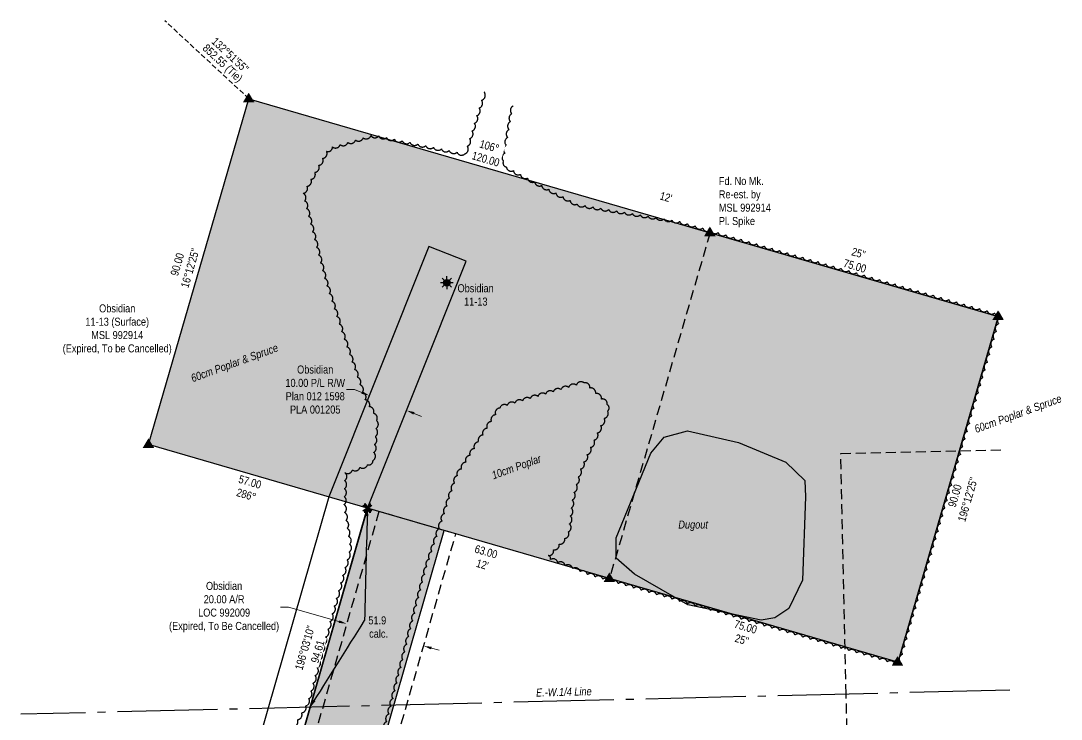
# Model space of a CAD drawing. Extents: x 609374 to 614901, y 5898079 to 5902642.
# Drawn here: x 612647 to 613947, y 5899016 to 5899888 of the extents above; entities that cross this region are included whole.
import ezdxf
from ezdxf.enums import TextEntityAlignment as Align

# ---------------------------------------------------------------- set-up
doc = ezdxf.new("R2010")
doc.units = 0
doc.header["$LTSCALE"] = 5
doc.header["$PDSIZE"] = 0.5
for name, pattern in [('0', [1, 1, 0]), ('foc-ACCESSROAD', [3.75, 2.5, -1.25]), ('foc-QUARTERLINE', [33, 25, -3, 2, -3]), ('foc-TIELINE', [1.875, 1.25, -0.625])]:
    doc.linetypes.add(name, pattern=pattern)
doc.layers.get('Defpoints').update_dxf_attribs({"color": 9})
for name, color, linetype in [('AS-ROADS', 254, 'Continuous'), ('C-AR', 13, 'foc-ACCESSROAD'), ('C-RW', 13, 'Continuous'), ('C-WS', 13, 'foc-ACCESSROAD'), ('C-WS-S', 8, 'Continuous'), ('L-BD', 7, 'Continuous'), ('L-MON', 1, 'Continuous'), ('L-SECQ', 8, 'foc-QUARTERLINE'), ('L-TIE', 7, 'foc-TIELINE'), ('L-TIE-T', 7, 'Continuous'), ('P-PROPOSED', 10, 'Continuous'), ('P-PROPOSED-H', 21, 'Continuous'), ('P-TXT', 4, 'Continuous'), ('T-BUSH', 110, '0'), ('T-BUSH-T', 110, 'Continuous'), ('T-WATER', 160, 'Continuous'), ('T-WATER-H', 133, 'Continuous'), ('T-WATER-T', 170, 'Continuous')]:
    doc.layers.add(name, color=color, linetype=linetype)
doc.layers.add('C-WS-T', color=13, linetype='Continuous', lineweight=9)
doc.styles.add('80CG', font='ARIALN.TTF', dxfattribs={"height": 10})
doc.styles.add('80L', font='ARIALN.TTF', dxfattribs={"height": 10})
doc.styles.add('80LS', font='ARIALNI.TTF', dxfattribs={"height": 10})
doc.dimstyles.new('Compass 5 000', dxfattribs={"dimscale": 5, "dimtxt": 9, "dimasz": 2, "dimexe": 0.2, "dimexo": 0.0625, "dimgap": 0.5, "dimtad": 0, "dimtih": 1, "dimtoh": 1, "dimzin": 0, "dimdsep": 46, "dimtxsty": '80CG', "dimcen": 0.1, "dimse1": 1, "dimse2": 1, "dimclrd": 256, "dimclrt": 256, "dimaunit": 1, "dimadec": 4, "dimazin": 0, "dimtfac": 0.06, "dimtofl": 0, "dimtmove": 0, "dimatfit": 1, "dimfxl": 0.2, "dimtolj": 1, "dimtzin": 0, "dimlwd": -1, "dimarcsym": 0})

# ---------------------------------------------------------------- blocks, each defined once
blk = doc.blocks.new('STRIA')
blk.add_hatch(color=255).paths.add_polyline_path([(-0.04, 1.52), (-1.47, -0.87), (1.39, -0.87)])
blk = doc.blocks.new('STRIAA')
blk.add_blockref('STRIA', (0, 0))
blk = doc.blocks.new('STRIB')
at = {"color": 1}
blk.add_solid([(-1.12, -0.67), (-0.04, 1.13), (1.04, -0.67)], dxfattribs=at)
blk = doc.blocks.new('STRIBB')
blk.add_blockref('STRIB', (0, 0))
blk = doc.blocks.new('STRICC')
for name in ['STRIAA', 'STRIBB']:
    blk.add_blockref(name, (0, 0))
blk = doc.blocks.new('fdspike')
blk.add_blockref('STRICC', (0, 0))
blk = doc.blocks.new('TRIA')
blk.add_hatch(color=255).paths.add_polyline_path([(-0.04, 1.52), (-1.47, -0.87), (1.39, -0.87)])
blk = doc.blocks.new('TRIAA')
blk.add_blockref('TRIA', (0, 0))
blk = doc.blocks.new('TRIB')
at = {"color": 1}
blk.add_lwpolyline([(-1.12, -0.67), (-0.04, 1.13), (1.04, -0.67)], close=True, dxfattribs=at)
blk = doc.blocks.new('TRIBB')
blk.add_blockref('TRIB', (0, 0))
blk = doc.blocks.new('TRICC')
for name in ['TRIAA', 'TRIBB']:
    blk.add_blockref(name, (0, 0))
blk = doc.blocks.new('plspike')
blk.add_blockref('TRICC', (0, 0))
blk = doc.blocks.new('GAS')
h = blk.add_hatch(color=255)
h.dxf.hatch_style = 1
edge = h.paths.add_edge_path()
edge.add_arc((0, 0), 0.9, 0, 360)
for p, q in [((-0.81, 0), (-1.62, 0)), ((-0.57, 0.57), (-1.14, 1.14)), ((0, 0.81), (0, 1.62)), ((0.57, 0.57), (1.14, 1.14)), ((1.62, 0), (0.81, 0)), ((-0.57, -0.57), (-1.14, -1.14)), ((0, -0.81), (0, -1.62)), ((1.14, -1.14), (0.57, -0.57))]:
    blk.add_line(p, q)
blk.add_circle((0, 0), 0.8)
blk = doc.blocks.new('*D506')
at = {"layer": 'C-WS-T', "transparency": 16777216}
for p, q in [((613064.1, 5899427.3), (613054.1, 5899427.3)), ((613073.4, 5899423.6), (613064.1, 5899427.3)), ((613138.4, 5899397.6), (613147.6, 5899393.9))]:
    blk.add_line(p, q, dxfattribs=at)
for points in [[(613074, 5899425.1), (613072.7, 5899422), (613082.6, 5899419.9)], [(613139, 5899399.2), (613137.7, 5899396.1), (613129.1, 5899401.3)]]:
    blk.add_solid(points, dxfattribs=at)
at = {"layer": 'Defpoints', "color": 0, "transparency": 16777216}
for p in [(613082.6, 5899419.9), (613078, 5899408.2), (613124.4, 5899389.7)]:
    blk.add_point(p, dxfattribs=at)
at = {"layer": 'C-WS-T', "transparency": 16777216, "insert": (613015, 5899427.3), "char_height": 10, "attachment_point": 5, "style": '80CG'}
blk.add_mtext('\\A1;Obsidian\\P10.00 P/L R/W\\PPlan 012 1598\\PPLA 001205', dxfattribs=at)
blk = doc.blocks.new('*D508')
at = {"layer": 'C-WS-T', "transparency": 16777216}
for p, q in [((612981.7, 5899155.6), (612971.7, 5899155.6)), ((613044.7, 5899137.5), (612981.7, 5899155.6)), ((613160.1, 5899104.4), (613169.7, 5899101.7))]:
    blk.add_line(p, q, dxfattribs=at)
for points in [[(613045.2, 5899139.1), (613044.3, 5899135.9), (613054.4, 5899134.8)], [(613160.5, 5899106), (613159.6, 5899102.8), (613150.4, 5899107.2)]]:
    blk.add_solid(points, dxfattribs=at)
at = {"layer": 'Defpoints', "color": 0, "transparency": 16777216}
for p in [(613058, 5899147.4), (613054.4, 5899134.8), (613154.1, 5899119.9)]:
    blk.add_point(p, dxfattribs=at)
at = {"layer": 'C-WS-T', "transparency": 16777216, "insert": (612901.2, 5899155.6), "char_height": 10, "attachment_point": 5, "style": '80CG'}
blk.add_mtext('\\A1;Obsidian \\P20.00 A/R\\PLOC 992009\\P(Expired, To Be Cancelled)', dxfattribs=at)
blk = doc.blocks.new('TEMP')
h = blk.add_hatch(color=255)
h.dxf.hatch_style = 1
h.paths.add_polyline_path([(0, 0.25), (-0.67, 1.15), (-0.67, 0.67), (-1.15, 0.67), (-0.25, 0), (-1.15, -0.67), (-0.67, -0.67), (-0.67, -1.15), (0, -0.25), (0.67, -1.15), (0.67, -0.67), (1.15, -0.67), (0.25, 0), (1.15, 0.67), (0.67, 0.67), (0.67, 1.15)])
h.paths.add_polyline_path([(0.57, 0.85), (0.57, 0.57), (0.85, 0.57), (0.08, 0), (0.85, -0.57), (0.57, -0.57), (0.57, -0.85), (0, -0.08), (-0.57, -0.85), (-0.57, -0.57), (-0.85, -0.57), (-0.08, 0), (-0.85, 0.57), (-0.57, 0.57), (-0.57, 0.85), (0, 0.08)], flags=16)
h = blk.add_hatch(color=1)
h.dxf.hatch_style = 1
h.paths.add_polyline_path([(0, 0.08), (-0.57, 0.85), (-0.57, 0.57), (-0.85, 0.57), (-0.08, 0), (-0.85, -0.57), (-0.57, -0.57), (-0.57, -0.85), (0, -0.08), (0.57, -0.85), (0.57, -0.57), (0.85, -0.57), (0.08, 0), (0.85, 0.57), (0.57, 0.57), (0.57, 0.85)])
at = {"color": 1}
for p, q in [((-0.08, 0), (0.08, 0)), ((0, 0.08), (0, -0.08))]:
    blk.add_line(p, q, dxfattribs=at)
at = {"color": 255, "flags": 128}
blk.add_lwpolyline([(-0.25, 0), (-1.15, 0.67), (-0.67, 0.67), (-0.67, 1.15), (0, 0.25), (0.67, 1.15), (0.67, 0.67), (1.15, 0.67), (0.25, 0), (1.15, -0.67), (0.67, -0.67), (0.67, -1.15), (0, -0.25), (-0.67, -1.15), (-0.67, -0.67), (-1.15, -0.67)], close=True, dxfattribs=at)
at = {"color": 1, "flags": 128}
blk.add_lwpolyline([(-0.08, 0), (-0.85, 0.57), (-0.57, 0.57), (-0.57, 0.85), (0, 0.08), (0.57, 0.85), (0.57, 0.57), (0.85, 0.57), (0.08, 0), (0.85, -0.57), (0.57, -0.57), (0.57, -0.85), (0, -0.08), (-0.57, -0.85), (-0.57, -0.57), (-0.85, -0.57)], close=True, dxfattribs=at)

msp = doc.modelspace()

# ---------------------------------------------------------------- hatches: boundary and pattern name
at = {"layer": 'P-PROPOSED-H'}
h = msp.add_hatch(color=256, dxfattribs=at)
h.dxf.hatch_style = 1
h.paths.add_polyline_path([(612932.165, 5899790.653), (613868.054, 5899518.629), (613742.505, 5899086.681), (613094.582, 5899275.005), (612806.616, 5899358.704)])
h = msp.add_hatch(color=256, dxfattribs=at)
h.dxf.hatch_style = 1
h.paths.add_polyline_path([(613006.285, 5898263.675), (613106.519, 5898266.015), (613050.961, 5898815.784), (613176.152, 5899251.296), (613080.163, 5899279.196), (612949.571, 5898824.893)])
at = {"layer": 'T-WATER-H'}
h = msp.add_hatch(color=256, dxfattribs=at)
h.dxf.hatch_style = 1
h.paths.add_polyline_path([(613572.165, 5899139.238), (613480.405, 5899158.438), (613413.73, 5899196.878), (613391.055, 5899216.593), (613390.975, 5899242.058), (613434.295, 5899347.998), (613450.86, 5899367.833), (613479.945, 5899375.613), (613543.87, 5899361.283), (613602.86, 5899336.828), (613626.55, 5899313.958), (613627.24, 5899293.328), (613623.565, 5899189.388), (613606.535, 5899154.008), (613589.27, 5899142.303)])

# ---------------------------------------------------------------- linework, layer by layer
at = {"layer": 'AS-ROADS', "const_width": 25, "flags": 128}
msp.add_lwpolyline([(613166.975, 5899462.568), (613143.095, 5899348.938), (613112.835, 5899222.883), (613049.43, 5898984.458), (613017.33, 5898810.218), (613012.74, 5898726.808), (613018.785, 5898581.948), (613045.34, 5898370.353), (613066.824, 5898174.555)], dxfattribs=at)
at = {"layer": 'C-AR'}
msp.add_lwpolyline([(613106.519, 5898266.015), (613055.282, 5898775.384), (613190.571, 5899247.105), (613094.582, 5899275.005), (612953.9, 5898784.479), (613006.285, 5898263.675), (613106.519, 5898266.015)], dxfattribs=at)
at = {"layer": 'C-RW'}
msp.add_lwpolyline([(613015.645, 5898173.356), (612974.417, 5898576.438), (612949.563, 5898824.872), (613079.472, 5899277.059), (613203.438, 5899587.669), (613157.018, 5899606.195), (613032.125, 5899293.263), (612898.875, 5898829.448), (612924.69, 5898571.408), (612965.524, 5898172.182)], dxfattribs=at)
at = {"layer": 'C-WS', "flags": 128}
msp.add_lwpolyline([(613508.165, 5899623.263), (613382.56, 5899191.388)], dxfattribs=at)
at = {"layer": 'C-WS'}
msp.add_lwpolyline([(613888.639, 5898802.243), (613683.882, 5898797.574), (613678.201, 5899046.787), (613671.346, 5899347.519), (613875.686, 5899352.179)], dxfattribs=at)
at = {"layer": 'L-SECQ', "flags": 128}
msp.add_lwpolyline([(613882.761, 5899051.793), (612647.299, 5899021.71)], dxfattribs=at)
at = {"layer": 'L-TIE', "flags": 128}
msp.add_lwpolyline([(612932.165, 5899790.653), (612827.286, 5899887.995)], dxfattribs=at)
at = {"layer": 'P-PROPOSED', "flags": 128}
msp.add_lwpolyline([(612932.165, 5899790.653), (613868.054, 5899518.629), (613742.505, 5899086.681), (613094.582, 5899275.005), (612806.616, 5899358.704), (612932.165, 5899790.653)], dxfattribs=at)
at = {"layer": 'P-PROPOSED'}
msp.add_lwpolyline([(613006.285, 5898263.675), (613106.519, 5898266.015), (613050.961, 5898815.784), (613176.152, 5899251.296), (613080.163, 5899279.196), (612949.571, 5898824.893)], close=True, dxfattribs=at)
at = {"layer": 'T-BUSH', "flags": 128}
for points in [[(612752.309, 5898723.394, 0.52056705), (612762.297, 5898723.797, 0.52056705), (612772.285, 5898724.201, 0.52056705), (612782.273, 5898724.604, 0.52056705), (612792.261, 5898725.007, 0.52056705), (612802.249, 5898725.41, 0.52056705), (612812.237, 5898725.814, 0.52056705), (612822.225, 5898726.217, 0.52056705), (612832.213, 5898726.62, 0.52056705), (612842.201, 5898727.024, 0.52056705), (612852.189, 5898727.427, 0.52056705), (612862.177, 5898727.83, 0.52056705), (612872.165, 5898728.234, 0.52056705), (612882.153, 5898728.637, 0.52056705), (612892.141, 5898729.04, 0.52056705), (612902.129, 5898729.443, 0.52056705), (612912.117, 5898729.847, 0.52056705), (612922.012, 5898730.379, 0.52056705), (612925.587, 5898739.714, 0.52056705), (612929.161, 5898749.049, 0.52056705), (612932.736, 5898758.384, 0.52056705), (612934.823, 5898768.007, 0.52056705), (612934.99, 5898778.002, 0.52056705), (612935.156, 5898787.996, 0.52056705), (612935.323, 5898797.991, 0.52056705), (612935.489, 5898807.986, 0.52056705), (612935.655, 5898817.981, 0.52056705), (612935.822, 5898827.975, 0.52056705), (612935.988, 5898837.97, 0.52056705), (612936.155, 5898847.965, 0.52056705), (612936.321, 5898857.959, 0.52056705), (612936.488, 5898867.954, 0.52056705), (612936.654, 5898877.949, 0.52056705), (612937.01, 5898887.915, 0.52056705), (612939.804, 5898897.512, 0.52056705), (612942.599, 5898907.11, 0.52056705), (612945.393, 5898916.708, 0.52056705), (612948.188, 5898926.305, 0.52056705), (612950.982, 5898935.903, 0.52056705), (612953.777, 5898945.5, 0.52056705), (612957.254, 5898954.802, 0.52056705), (612962.348, 5898963.402, 0.52056705), (612967.443, 5898972.003, 0.52056705), (612972.537, 5898980.603, 0.52056705), (612977.631, 5898989.204, 0.52056705), (612982.726, 5898997.804, 0.52056705), (612987.82, 5899006.405, 0.52056705), (612992.915, 5899015.005, 0.52056705), (612998.009, 5899023.606, 0.52056705), (613003.104, 5899032.206, 0.52056705), (613006.964, 5899041.331, 0.52056705), (613009.619, 5899050.968, 0.52056705), (613012.274, 5899060.605, 0.52056705), (613014.929, 5899070.242, 0.52056705), (613017.584, 5899079.879, 0.52056705), (613020.24, 5899089.516, 0.52056705), (613022.895, 5899099.153, 0.52056705), (613025.55, 5899108.79, 0.52056705), (613028.205, 5899118.428, 0.52056705), (613030.86, 5899128.065, 0.52056705), (613033.515, 5899137.702, 0.52056705), (613036.17, 5899147.339, 0.52056705), (613038.825, 5899156.976, 0.52056705), (613041.485, 5899166.612, 0.52056705), (613044.145, 5899176.247, 0.52056705), (613046.806, 5899185.883, 0.52056705), (613049.466, 5899195.518, 0.52056705), (613052.127, 5899205.154, 0.52056705), (613054.787, 5899214.789, 0.52056705), (613057.448, 5899224.425, 0.52056705), (613058.132, 5899234.17, 0.52056705), (613056.558, 5899244.042, 0.52056705), (613054.984, 5899253.913, 0.52056705), (613053.41, 5899263.785, 0.52056705), (613051.836, 5899273.656, 0.52056705), (613051.002, 5899283.576, 0.52056705), (613051.269, 5899293.569, 0.52056705), (613051.535, 5899303.561, 0.52056705), (613051.801, 5899313.554, 0.52056705), (613052.067, 5899323.546, 0.52056705), (613061.487, 5899326.877, 0.52056705), (613070.914, 5899330.202, 0.52056705), (613080.341, 5899333.527, 0.52056705), (613087.21, 5899338.84, 0.52056705), (613088.107, 5899348.795, 0.52056705), (613089.004, 5899358.751, 0.52056705), (613089.9, 5899368.707, 0.52056705), (613090.797, 5899378.663, 0.52056705), (613091.694, 5899388.619, 0.52056705), (613087.901, 5899397.463, 0.52056705), (613082.631, 5899405.957, 0.52056705), (613077.36, 5899414.451, 0.52056705), (613074.023, 5899423.861, 0.52056705), (613070.785, 5899433.318, 0.52056705), (613067.547, 5899442.775, 0.52056705), (613064.309, 5899452.232, 0.52056705), (613061.071, 5899461.689, 0.52056705), (613057.833, 5899471.146, 0.52056705), (613054.595, 5899480.603, 0.52056705), (613051.357, 5899490.061, 0.52056705), (613048.141, 5899499.525, 0.52056705), (613045.068, 5899509.037, 0.52056705), (613041.994, 5899518.549, 0.52056705), (613038.921, 5899528.061, 0.52056705), (613035.847, 5899537.572, 0.52056705), (613032.774, 5899547.084, 0.52056705), (613029.7, 5899556.596, 0.52056705), (613026.782, 5899566.153, 0.52056705), (613024.282, 5899575.832, 0.52056705), (613021.782, 5899585.51, 0.52056705), (613019.283, 5899595.189, 0.52056705), (613016.783, 5899604.867, 0.52056705), (613014.283, 5899614.546, 0.52056705), (613011.784, 5899624.224, 0.52056705), (613009.284, 5899633.903, 0.52056705), (613006.784, 5899643.581, 0.52056705), (613004.285, 5899653.26, 0.52056705), (613001.785, 5899662.938, 0.52056705), (612999.937, 5899672.533, 0.52056705), (613004.815, 5899681.258, 0.52056705), (613009.692, 5899689.983, 0.52056705), (613014.569, 5899698.709, 0.52056705), (613019.447, 5899707.434, 0.52056705), (613024.324, 5899716.16, 0.52056705), (613029.201, 5899724.885, 0.52056705), (613036.646, 5899730.402, 0.52056705), (613046.229, 5899733.246, 0.52056705), (613055.812, 5899736.089, 0.52056705), (613065.395, 5899738.933, 0.52056705), (613074.978, 5899741.777, 0.52056705), (613084.561, 5899744.621, 0.52056705), (613094.282, 5899744.167, 0.52056705), (613104.069, 5899742.134, 0.52056705), (613113.856, 5899740.1, 0.52056705), (613123.643, 5899738.066, 0.52056705), (613133.43, 5899736.032, 0.52056705), (613143.217, 5899733.998, 0.52056705), (613153.004, 5899731.965, 0.52056705), (613162.791, 5899729.931, 0.52056705), (613172.578, 5899727.897, 0.52056705), (613182.365, 5899725.863, 0.52056705), (613192.152, 5899723.829, 0.52056705), (613201.935, 5899721.804, 0.52056705), (613204.911, 5899731.346, 0.52056705), (613207.888, 5899740.889, 0.52056705), (613210.865, 5899750.431, 0.52056705), (613213.841, 5899759.974, 0.52056705), (613216.818, 5899769.517, 0.52056705), (613219.795, 5899779.059, 0.52056705), (613222.772, 5899788.602, 0.52056705), (613226.033, 5899799.056, 0.52056705)], [(613262.289, 5899781.678, 0.52056705), (613260.558, 5899771.833, 0.52056705), (613258.827, 5899761.988, 0.52056705), (613257.096, 5899752.143, 0.52056705), (613255.365, 5899742.298, 0.52056705), (613253.634, 5899732.453, 0.52056705), (613251.903, 5899722.608, 0.52056705), (613250.172, 5899712.763, 0.52056705), (613253.675, 5899705.487, 0.52056705), (613262.523, 5899700.835, 0.52056705), (613271.371, 5899696.183, 0.52056705), (613280.218, 5899691.531, 0.52056705), (613289.066, 5899686.88, 0.52056705), (613297.914, 5899682.228, 0.52056705), (613306.762, 5899677.576, 0.52056705), (613315.609, 5899672.924, 0.52056705), (613324.457, 5899668.272, 0.52056705), (613333.305, 5899663.62, 0.52056705), (613342.153, 5899658.968, 0.52056705), (613351.961, 5899657.167, 0.52056705), (613361.82, 5899655.516, 0.52056705), (613371.678, 5899653.865, 0.52056705), (613381.537, 5899652.213, 0.52056705), (613391.396, 5899650.562, 0.52056705), (613401.255, 5899648.911, 0.52056705), (613411.113, 5899647.26, 0.52056705), (613420.972, 5899645.608, 0.52056705), (613430.831, 5899643.957, 0.52056705), (613440.69, 5899642.306, 0.52056705), (613450.549, 5899640.655, 0.52056705), (613460.407, 5899639.004, 0.52056705), (613470.266, 5899637.352, 0.52056705), (613479.869, 5899634.581, 0.52056705), (613489.468, 5899631.791, 0.52056705), (613499.067, 5899629.001, 0.52056705), (613508.666, 5899626.211, 0.52056705), (613518.265, 5899623.421, 0.52056705), (613527.863, 5899620.631, 0.52056705), (613537.462, 5899617.841, 0.52056705), (613547.061, 5899615.051, 0.52056705), (613556.66, 5899612.261, 0.52056705), (613566.259, 5899609.471, 0.52056705), (613575.858, 5899606.681, 0.52056705), (613585.457, 5899603.891, 0.52056705), (613595.055, 5899601.101, 0.52056705), (613604.654, 5899598.311, 0.52056705), (613614.253, 5899595.521, 0.52056705), (613623.852, 5899592.731, 0.52056705), (613633.451, 5899589.941, 0.52056705), (613643.05, 5899587.151, 0.52056705), (613652.649, 5899584.361, 0.52056705), (613662.247, 5899581.571, 0.52056705), (613671.846, 5899578.782, 0.52056705), (613681.445, 5899575.992, 0.52056705), (613691.044, 5899573.202, 0.52056705), (613700.643, 5899570.412, 0.52056705), (613710.242, 5899567.622, 0.52056705), (613719.841, 5899564.832, 0.52056705), (613729.439, 5899562.042, 0.52056705), (613739.038, 5899559.252, 0.52056705), (613748.637, 5899556.462, 0.52056705), (613758.236, 5899553.672, 0.52056705), (613767.835, 5899550.882, 0.52056705), (613777.434, 5899548.092, 0.52056705), (613787.033, 5899545.302, 0.52056705), (613796.631, 5899542.512, 0.52056705), (613806.23, 5899539.722, 0.52056705), (613815.829, 5899536.932, 0.52056705), (613825.428, 5899534.142, 0.52056705), (613835.027, 5899531.352, 0.52056705), (613844.626, 5899528.562, 0.52056705), (613854.225, 5899525.772, 0.52056705), (613863.823, 5899522.982, 0.52056705), (613871.29, 5899519.02, 0.52056705), (613868.5, 5899509.421, 0.52056705), (613865.71, 5899499.822, 0.52056705), (613862.92, 5899490.224, 0.52056705), (613860.13, 5899480.625, 0.52056705), (613857.34, 5899471.026, 0.52056705), (613854.55, 5899461.427, 0.52056705), (613851.76, 5899451.828, 0.52056705), (613848.97, 5899442.229, 0.52056705), (613846.18, 5899432.63, 0.52056705), (613843.39, 5899423.032, 0.52056705), (613840.6, 5899413.433, 0.52056705), (613837.81, 5899403.834, 0.52056705), (613835.02, 5899394.235, 0.52056705), (613832.23, 5899384.636, 0.52056705), (613829.44, 5899375.037, 0.52056705), (613826.65, 5899365.438, 0.52056705), (613823.861, 5899355.84, 0.52056705), (613821.071, 5899346.241, 0.52056705), (613818.281, 5899336.642, 0.52056705), (613815.491, 5899327.043, 0.52056705), (613812.701, 5899317.444, 0.52056705), (613809.911, 5899307.845, 0.52056705), (613807.121, 5899298.246, 0.52056705), (613804.331, 5899288.648, 0.52056705), (613801.541, 5899279.049, 0.52056705), (613798.751, 5899269.45, 0.52056705), (613795.961, 5899259.851, 0.52056705), (613793.171, 5899250.252, 0.52056705), (613790.381, 5899240.653, 0.52056705), (613787.591, 5899231.054, 0.52056705), (613784.801, 5899221.456, 0.52056705), (613782.011, 5899211.857, 0.52056705), (613779.221, 5899202.258, 0.52056705), (613776.431, 5899192.659, 0.52056705), (613773.641, 5899183.06, 0.52056705), (613770.851, 5899173.461, 0.52056705), (613768.061, 5899163.862, 0.52056705), (613765.271, 5899154.264, 0.52056705), (613762.481, 5899144.665, 0.52056705), (613759.691, 5899135.066, 0.52056705), (613756.901, 5899125.467, 0.52056705), (613754.111, 5899115.868, 0.52056705), (613751.321, 5899106.269, 0.52056705), (613748.531, 5899096.67, 0.52056705), (613745.741, 5899087.072, 0.52056705), (613739.056, 5899084.56, 0.52056705), (613729.457, 5899087.35, 0.52056705), (613719.858, 5899090.14, 0.52056705), (613710.259, 5899092.93, 0.52056705), (613700.66, 5899095.72, 0.52056705), (613691.061, 5899098.51, 0.52056705), (613681.463, 5899101.3, 0.52056705), (613671.864, 5899104.09, 0.52056705), (613662.265, 5899106.88, 0.52056705), (613652.666, 5899109.67, 0.52056705), (613643.067, 5899112.46, 0.52056705), (613633.468, 5899115.25, 0.52056705), (613623.869, 5899118.04, 0.52056705), (613614.271, 5899120.83, 0.52056705), (613604.672, 5899123.62, 0.52056705), (613595.073, 5899126.41, 0.52056705), (613585.474, 5899129.2, 0.52056705), (613575.875, 5899131.99, 0.52056705), (613566.276, 5899134.78, 0.52056705), (613556.677, 5899137.57, 0.52056705), (613547.079, 5899140.36, 0.52056705), (613537.48, 5899143.15, 0.52056705), (613527.881, 5899145.94, 0.52056705), (613518.282, 5899148.73, 0.52056705), (613508.683, 5899151.52, 0.52056705), (613499.084, 5899154.31, 0.52056705), (613489.485, 5899157.1, 0.52056705), (613479.887, 5899159.89, 0.52056705), (613470.288, 5899162.68, 0.52056705), (613460.689, 5899165.47, 0.52056705), (613451.09, 5899168.26, 0.52056705), (613441.491, 5899171.05, 0.52056705), (613431.892, 5899173.84, 0.52056705), (613422.294, 5899176.63, 0.52056705), (613412.695, 5899179.42, 0.52056705), (613403.096, 5899182.21, 0.52056705), (613393.497, 5899185, 0.52056705), (613383.898, 5899187.79, 0.52056705), (613374.299, 5899190.58, 0.52056705), (613364.7, 5899193.37, 0.52056705), (613355.145, 5899196.286, 0.52056705), (613345.871, 5899200.016, 0.52056705), (613336.597, 5899203.745, 0.52056705), (613327.322, 5899207.474, 0.52056705), (613318.048, 5899211.204, 0.52056705), (613308.773, 5899214.933, 0.52056705), (613305.765, 5899219.986, 0.52056705), (613312.739, 5899227.147, 0.52056705), (613319.713, 5899234.308, 0.52056705), (613326.687, 5899241.47, 0.52056705), (613331.433, 5899249.685, 0.52056705), (613332.548, 5899259.619, 0.52056705), (613333.662, 5899269.553, 0.52056705), (613334.776, 5899279.486, 0.52056705), (613335.89, 5899289.42, 0.52056705), (613338.38, 5899299.096, 0.52056705), (613340.941, 5899308.758, 0.52056705), (613343.503, 5899318.421, 0.52056705), (613346.194, 5899328.036, 0.52056705), (613350.444, 5899337.084, 0.52056705), (613354.693, 5899346.132, 0.52056705), (613358.943, 5899355.179, 0.52056705), (613363.192, 5899364.227, 0.52056705), (613367.442, 5899373.275, 0.52056705), (613371.692, 5899382.323, 0.52056705), (613375.941, 5899391.371, 0.52056705), (613380.191, 5899400.418, 0.52056705), (613379.764, 5899408.593, 0.52056705), (613372.536, 5899415.499, 0.52056705), (613365.309, 5899422.404, 0.52056705), (613358.081, 5899429.31, 0.52056705), (613350.745, 5899435.768, 0.52056705), (613341.152, 5899432.958, 0.52056705), (613331.559, 5899430.147, 0.52056705), (613321.967, 5899427.337, 0.52056705), (613312.374, 5899424.526, 0.52056705), (613302.781, 5899421.716, 0.52056705), (613293.188, 5899418.905, 0.52056705), (613283.595, 5899416.095, 0.52056705), (613274.002, 5899413.284, 0.52056705), (613264.409, 5899410.474, 0.52056705), (613254.817, 5899407.663, 0.52056705), (613245.651, 5899404.288, 0.52056705), (613240.327, 5899395.827, 0.52056705), (613235.003, 5899387.367, 0.52056705), (613229.679, 5899378.906, 0.52056705), (613224.355, 5899370.446, 0.52056705), (613219.031, 5899361.986, 0.52056705), (613213.707, 5899353.525, 0.52056705), (613208.383, 5899345.065, 0.52056705), (613203.06, 5899336.604, 0.52056705), (613197.736, 5899328.144, 0.52056705), (613192.412, 5899319.684, 0.52056705), (613189.007, 5899310.318, 0.52056705), (613185.859, 5899300.83, 0.52056705), (613182.711, 5899291.343, 0.52056705), (613179.563, 5899281.855, 0.52056705), (613176.415, 5899272.368, 0.52056705), (613173.267, 5899262.88, 0.52056705), (613170.119, 5899253.393, 0.52056705), (613166.972, 5899243.905, 0.52056705), (613163.824, 5899234.418, 0.52056705), (613160.676, 5899224.93, 0.52056705), (613157.528, 5899215.442, 0.52056705), (613154.38, 5899205.955, 0.52056705), (613151.597, 5899196.361, 0.52056705), (613149.131, 5899186.674, 0.52056705), (613146.664, 5899176.987, 0.52056705), (613144.198, 5899167.299, 0.52056705), (613141.732, 5899157.612, 0.52056705), (613139.266, 5899147.925, 0.52056705), (613136.8, 5899138.238, 0.52056705), (613134.334, 5899128.551, 0.52056705), (613131.867, 5899118.864, 0.52056705), (613129.401, 5899109.177, 0.52056705), (613126.935, 5899099.49, 0.52056705), (613124.469, 5899089.803, 0.52056705), (613122.003, 5899080.115, 0.52056705), (613119.536, 5899070.428, 0.52056705), (613117.07, 5899060.741, 0.52056705), (613114.604, 5899051.054, 0.52056705), (613112.138, 5899041.367, 0.52056705), (613109.672, 5899031.68, 0.52056705), (613107.159, 5899022.006, 0.52056705), (613104.321, 5899012.421, 0.52056705), (613101.484, 5899002.836, 0.52056705), (613098.646, 5898993.251, 0.52056705), (613095.809, 5898983.666, 0.52056705), (613092.971, 5898974.081, 0.52056705), (613090.134, 5898964.496, 0.52056705), (613087.296, 5898954.911, 0.52056705), (613084.459, 5898945.326, 0.52056705), (613081.621, 5898935.741, 0.52056705), (613078.784, 5898926.157, 0.52056705), (613075.946, 5898916.572, 0.52056705), (613073.109, 5898906.987, 0.52056705), (613070.271, 5898897.402, 0.52056705), (613067.434, 5898887.817, 0.52056705), (613064.597, 5898878.232, 0.52056705), (613062.239, 5898868.584, 0.52056705), (613062.519, 5898858.592, 0.52056705), (613062.799, 5898848.6, 0.52056705), (613063.079, 5898838.608, 0.52056705), (613063.359, 5898828.616, 0.52056705), (613063.639, 5898818.623, 0.52056705), (613063.918, 5898808.631, 0.52056705), (613064.198, 5898798.639, 0.52056705), (613064.478, 5898788.647, 0.52056705), (613064.758, 5898778.655, 0.52056705), (613065.038, 5898768.662, 0.52056705), (613065.318, 5898758.67, 0.52056705), (613065.712, 5898748.689, 0.52056705), (613067.283, 5898738.817, 0.52056705), (613068.853, 5898728.945, 0.52056705), (613070.424, 5898719.073, 0.52056705), (613071.995, 5898709.201, 0.52056705), (613073.565, 5898699.329, 0.52056705), (613075.136, 5898689.457, 0.52056705), (613076.707, 5898679.585, 0.52056705), (613078.277, 5898669.713, 0.52056705), (613079.848, 5898659.841, 0.52056705), (613081.418, 5898649.969, 0.52056705), (613082.989, 5898640.097, 0.52056705), (613084.56, 5898630.225, 0.52056705), (613085.823, 5898620.315, 0.52056705), (613086.74, 5898610.361, 0.52056705), (613087.656, 5898600.407, 0.52056705), (613088.573, 5898590.453, 0.52056705), (613089.489, 5898580.499, 0.52056705), (613090.406, 5898570.545, 0.52056705), (613091.323, 5898560.591, 0.52056705), (613092.239, 5898550.637, 0.52056705), (613093.156, 5898540.683, 0.52056705), (613094.072, 5898530.729, 0.52056705), (613094.989, 5898520.775, 0.52056705), (613095.906, 5898510.821, 0.52056705), (613096.822, 5898500.867, 0.52056705), (613097.739, 5898490.913, 0.52056705), (613098.655, 5898480.959, 0.52056705), (613099.572, 5898471.005, 0.52056705), (613100.488, 5898461.051, 0.52056705), (613101.405, 5898451.097, 0.52056705), (613102.322, 5898441.143, 0.52056705), (613103.238, 5898431.189, 0.52056705), (613100.989, 5898421.497, 0.52056705), (613098.451, 5898411.828, 0.52056705), (613095.913, 5898402.16, 0.52056705), (613093.375, 5898392.491, 0.52056705), (613091.262, 5898382.8, 0.52056705), (613092.776, 5898372.919, 0.52056705), (613094.289, 5898363.039, 0.52056705), (613095.803, 5898353.158, 0.52056705), (613097.316, 5898343.277, 0.52056705), (613098.829, 5898333.396, 0.52056705), (613100.343, 5898323.515, 0.52056705), (613101.856, 5898313.634, 0.52056705), (613103.369, 5898303.753, 0.52056705), (613108.794, 5898296.07, 0.52056705), (613116.446, 5898289.639, 0.52056705), (613124.099, 5898283.207, 0.52056705), (613131.751, 5898276.776, 0.52056705), (613139.404, 5898270.345, 0.52056705), (613147.056, 5898263.913, 0.52056705), (613154.709, 5898257.482, 0.52056705), (613162.361, 5898251.051, 0.52056705), (613171.06, 5898246.194, 0.52056705), (613179.952, 5898241.627, 0.52056705), (613188.844, 5898237.061, 0.52056705), (613197.736, 5898232.494, 0.52056705), (613206.628, 5898227.927, 0.52056705), (613215.52, 5898223.361, 0.52056705), (613224.778, 5898219.612, 0.52056705), (613234.111, 5898216.033, 0.52056705), (613243.445, 5898212.455, 0.52056705), (613252.779, 5898208.877, 0.52056705), (613262.112, 5898205.298, 0.52056705), (613273.564, 5898200.908, 0.52056705)]]:
    msp.add_lwpolyline(points, format="xyb", dxfattribs=at)
at = {"layer": 'T-WATER', "flags": 128}
msp.add_lwpolyline([(613572.165, 5899139.238), (613480.405, 5899158.438), (613413.73, 5899196.878), (613391.055, 5899216.593), (613390.975, 5899242.058), (613434.295, 5899347.998), (613450.86, 5899367.833), (613479.945, 5899375.613), (613543.87, 5899361.283), (613602.86, 5899336.828), (613626.55, 5899313.958), (613627.24, 5899293.328), (613623.565, 5899189.388), (613606.535, 5899154.008), (613589.27, 5899142.303)], close=True, dxfattribs=at)

# ---------------------------------------------------------------- block references
at = {"layer": 'C-WS-S', "color": 3, "xscale": 5, "yscale": 5, "zscale": 5}
msp.add_blockref('GAS', (613179.415, 5899560.828), dxfattribs=at)
at = {"layer": 'L-MON', "color": 3}
for name, p, xscale, yscale, zscale in [('fdspike', (612932.165, 5899790.653), 4.99805, 4.99805, 4.99805), ('plspike', (613508.165, 5899623.263), 4.99805, 4.99805, 4.99805), ('plspike', (613868.054, 5899518.629), 5, 5, 5), ('fdspike', (612806.89, 5899358.888), 4.99805, 4.99805, 4.99805), ('TEMP', (613080.163, 5899279.196), 4.99805, 4.99805, 4.99805), ('fdspike', (613382.56, 5899191.388), 4.99805, 4.99805, 4.99805), ('plspike', (613742.505, 5899086.681), 5, 5, 5)]:
    msp.add_blockref(name, p, dxfattribs=dict(at, xscale=xscale, yscale=yscale, zscale=zscale))

# ---------------------------------------------------------------- texts
at = {"layer": 'C-WS-T', "insert": (613203.933, 5899558.925), "char_height": 9.9961, "attachment_point": 1, "style": '80LS'}
msp.add_mtext_dynamic_manual_height_columns('\\pi-11.175;{\\fArial Narrow|b0|i0|c0|p34;Obsidian\\P\\pi-3.0238;11-13}', width=21.46549, gutter_width=50, heights=[0], dxfattribs=at)
at = {"layer": 'L-BD', "color": 3, "char_height": 9.9961, "attachment_point": 2, "style": '80L'}
for s, insert, width, rotation in [("12'", (613454.469, 5899672.581), 66.79328, 343.7931), ("90.00 16°12'25''", (612837.892, 5899585.152), 35.23062, 73.7931), ('57.00 286°', (612934.994, 5899316.817), 32.64836, 343.7931), ("63.00 12'", (613229.837, 5899229.665), 30.36875, 343.7931)]:
    msp.add_mtext(s, dxfattribs=dict(at, insert=insert, width=width, rotation=rotation))
at = {"layer": 'L-SECQ', "insert": (613290.778, 5899053.825), "char_height": 9.9961, "attachment_point": 1, "rotation": 1.394823, "style": '80LS'}
msp.add_mtext_dynamic_manual_height_columns('E.-W.1/4 Line', width=72.32985, gutter_width=50, heights=[0], dxfattribs=at)
at = {"layer": 'L-TIE-T', "style": '80L'}
for s, p in [("132°51'55''", (612908.914, 5899845.294)), ('852.55 (Tie)', (612898.714, 5899834.304))]:
    msp.add_text(s, height=9.9961, rotation=317.1344, dxfattribs=at).set_placement(p, align=Align.MIDDLE)
at = {"layer": 'P-TXT', "insert": (613079.16, 5899144.066), "char_height": 9.9961, "attachment_point": 1, "style": '80L'}
msp.add_mtext_dynamic_manual_height_columns('\\pi2.2745;51.9\\P\\pi0.055024; calc.', width=25.86398, gutter_width=50, heights=[0], dxfattribs=at)
at = {"layer": 'T-BUSH-T', "style": '80LS'}
for s, p in [('60cm Poplar & Spruce', (612914.175, 5899460.707)), ('10cm Poplar ', (613267.756, 5899331.368))]:
    msp.add_text(s, height=9.9961, rotation=20, dxfattribs=at).set_placement(p, align=Align.MIDDLE_CENTER)
at = {"layer": 'T-BUSH-T', "insert": (613891.038, 5899401.947), "char_height": 9.9961, "width": 112.09003, "attachment_point": 2, "rotation": 20, "style": '80LS'}
msp.add_mtext('60cm Poplar & Spruce', dxfattribs=at)
at = {"layer": 'T-WATER-T', "insert": (613468.571, 5899263.742), "char_height": 10, "attachment_point": 1, "style": '80L'}
msp.add_mtext_dynamic_manual_height_columns('{\\fArial Narrow|b0|i1|c0|p34;Dugout}', width=46.02578, gutter_width=50, heights=[0], dxfattribs=at)

# ---------------------------------------------------------------- dimensions: what is measured, and where the dimension line sits
at = {"layer": 'C-WS-T', "color": 3}
dim = msp.add_aligned_dim(p1=(613124.408, 5899389.651), p2=(613077.988, 5899408.178), distance=-12.576, text='Obsidian\\P10.00 P/L R/W\\PPlan 012 1598\\PPLA 001205', dimstyle='Compass 5 000', dxfattribs=at)
dim.commit()
dim.dimension.update_dxf_attribs({"geometry": '*D506', "text_midpoint": (613014.989, 5899427.271)})

# ---------------------------------------------------------------- leaders
at = {"layer": 'P-TXT', "path_type": 1}
msp.add_leader([(613080.163, 5899279.196), (613076.679, 5899138.706)], dimstyle='Compass 5 000', override={"dimgap": 0.5, "dimtad": 0}, dxfattribs=at)

# ---------------------------------------------------------------- next in the draw order: texts
at = {"layer": 'C-WS-T', "insert": (612767.727, 5899502.279), "char_height": 9.9961, "attachment_point": 5, "style": '80CG', "bg_fill": 3, "box_fill_scale": 1.15, "bg_fill_color": 256, "bg_fill_true_color": 256, "bg_fill_transparency": 0}
msp.add_mtext('\\A1;Obsidian \\P11-13 (Surface)\\PMSL 992914\\P(Expired, To be Cancelled)', dxfattribs=at)
at = {"layer": 'L-BD', "color": 3, "char_height": 9.9961, "attachment_point": 2, "style": '80L', "bg_fill": 3, "box_fill_scale": 1.15, "bg_fill_color": 256, "bg_fill_true_color": 256, "bg_fill_transparency": 0}
for s, insert, width, rotation in [('106°\\P120.00', (613234.018, 5899736.131), 34.56128, 343.7931), ("25'' 75.00", (613695.098, 5899602.588), 28.19268, 343.7931), ("90.00 196°12'25''", (613809.124, 5899296.165), 36.11938, 73.7931), ("75.00 25''", (613553.946, 5899135.783), 30.36875, 343.7931), ("196°03'10''\\P94.61 ", (612997.224, 5899106.152), 35.2983, 73.9624)]:
    msp.add_mtext(s, dxfattribs=dict(at, insert=insert, width=width, rotation=rotation))
at = {"layer": 'L-MON', "insert": (613519.135, 5899692.902), "char_height": 9.9961, "attachment_point": 1, "style": '80L', "bg_fill": 3, "box_fill_scale": 1.15, "bg_fill_color": 256, "bg_fill_true_color": 256, "bg_fill_transparency": 0}
msp.add_mtext_dynamic_manual_height_columns('Fd. No Mk.\\PRe-est. by \\P\\pt69.973;MSL 992914\\P\\ptz;Pl. Spike', width=64.49973, gutter_width=50, heights=[0], dxfattribs=at)

# ---------------------------------------------------------------- next in the draw order: dimensions: what is measured, and where the dimension line sits
at = {"layer": 'C-WS-T', "color": 3}
dim = msp.add_linear_dim(base=(613054.359, 5899134.758), p1=(613154.086, 5899119.891), p2=(613057.999, 5899147.449), angle=163.997188, text='Obsidian \\P20.00 A/R\\PLOC 992009\\P(Expired, To Be Cancelled)', dimstyle='Compass 5 000', dxfattribs=at)
dim.commit()
dim.dimension.update_dxf_attribs({"geometry": '*D508', "text_midpoint": (612901.165, 5899155.585), "dimtype": 161})

# ---------------------------------------------------------------- next in the draw order: leaders
at = {"layer": 'P-TXT', "path_type": 1}
msp.add_leader([(613008.676, 5899030.51), (613076.679, 5899138.706)], dimstyle='Compass 5 000', override={"dimgap": 0.5, "dimtad": 0}, dxfattribs=at)

doc.saveas('drawing.dxf')
